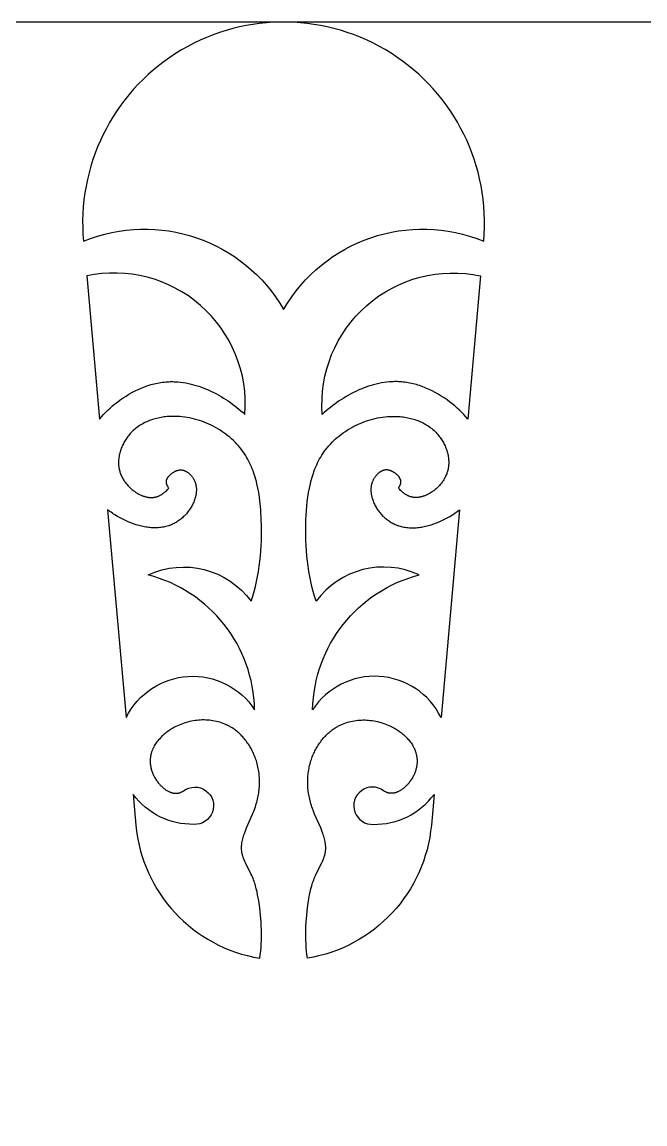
# Model space of a CAD drawing. Extents: x 55 to 271, y 60 to 279.
# Drawn here: x 150.4 to 179.8, y 226.6 to 278.7 of the extents above; entities that cross this region are included whole.
import ezdxf

# ---------------------------------------------------------------- set-up
doc = ezdxf.new("R2010")
doc.units = 0
doc.layers.get('0').update_dxf_attribs({"color": 1, "linetype": 'CONTINUOUS'})

msp = doc.modelspace()

# ---------------------------------------------------------------- linework, layer by layer
msp.add_lwpolyline([(54.848, 59.766), (270.707, 59.766), (270.707, 278.661), (54.848, 278.661)], close=True)
for points in [[(153.328, 268.323, -0.374766), (162.778, 265.095, -0.374766), (172.228, 268.323, 1.076356), (153.301, 268.625)], [(154.083, 259.911), (154.176, 260.023), (154.273, 260.132), (154.374, 260.238), (154.479, 260.341), (154.587, 260.441), (154.698, 260.538), (154.812, 260.632), (154.928, 260.723), (155.061, 260.821), (155.196, 260.916), (155.334, 261.006), (155.474, 261.091), (155.616, 261.172), (155.761, 261.248), (155.907, 261.319), (155.981, 261.352), (156.055, 261.384), (156.13, 261.414), (156.206, 261.443), (156.281, 261.471), (156.357, 261.497), (156.434, 261.521), (156.51, 261.544), (156.587, 261.566), (156.665, 261.585), (156.742, 261.603), (156.82, 261.62), (156.898, 261.634), (156.976, 261.647), (157.055, 261.658), (157.134, 261.668), (157.213, 261.675), (157.292, 261.68), (157.353, 261.683), (157.415, 261.685), (157.477, 261.686), (157.539, 261.686), (157.601, 261.684), (157.663, 261.681), (157.787, 261.673), (157.911, 261.66), (158.035, 261.644), (158.158, 261.623), (158.282, 261.598), (158.405, 261.57), (158.528, 261.538), (158.65, 261.503), (158.772, 261.464), (158.893, 261.422), (159.013, 261.376), (159.132, 261.328), (159.251, 261.276), (159.368, 261.222), (159.484, 261.165), (159.6, 261.106), (159.714, 261.043), (159.826, 260.979), (159.937, 260.912), (160.047, 260.843), (160.155, 260.772), (160.261, 260.698), (160.366, 260.623), (160.468, 260.547), (160.569, 260.468), (160.668, 260.388), (160.764, 260.307), (160.859, 260.224), (160.951, 260.141, 0.50165), (153.476, 266.674)], [(171.473, 259.911), (171.38, 260.023), (171.282, 260.132), (171.181, 260.238), (171.076, 260.341), (170.968, 260.441), (170.857, 260.538), (170.744, 260.632), (170.627, 260.723), (170.495, 260.821), (170.36, 260.916), (170.222, 261.006), (170.082, 261.091), (169.939, 261.172), (169.795, 261.248), (169.648, 261.319), (169.575, 261.352), (169.5, 261.384), (169.425, 261.414), (169.35, 261.443), (169.274, 261.471), (169.198, 261.497), (169.122, 261.521), (169.045, 261.544), (168.968, 261.566), (168.891, 261.585), (168.813, 261.603), (168.736, 261.62), (168.657, 261.634), (168.579, 261.647), (168.501, 261.658), (168.422, 261.668), (168.343, 261.675), (168.264, 261.68), (168.202, 261.683), (168.14, 261.685), (168.079, 261.686), (168.017, 261.686), (167.955, 261.684), (167.893, 261.681), (167.769, 261.673), (167.645, 261.66), (167.521, 261.644), (167.397, 261.623), (167.274, 261.598), (167.151, 261.57), (167.028, 261.538), (166.906, 261.503), (166.784, 261.464), (166.663, 261.422), (166.543, 261.376), (166.423, 261.328), (166.305, 261.276), (166.188, 261.222), (166.071, 261.165), (165.956, 261.106), (165.842, 261.043), (165.73, 260.979), (165.618, 260.912), (165.509, 260.843), (165.401, 260.772), (165.294, 260.698), (165.19, 260.623), (165.087, 260.547), (164.987, 260.468), (164.888, 260.388), (164.791, 260.307), (164.697, 260.224), (164.605, 260.141, -0.50165), (172.08, 266.674)], [(155.346, 245.834, -0.580389), (161.408, 246.193, 0.336677), (156.378, 252.562, -0.356742), (161.244, 251.322), (161.317, 251.553), (161.383, 251.785), (161.442, 252.019), (161.496, 252.254), (161.544, 252.49), (161.586, 252.728), (161.623, 252.967), (161.654, 253.207), (161.68, 253.448), (161.701, 253.691), (161.716, 253.934), (161.727, 254.179), (161.733, 254.425), (161.734, 254.671), (161.731, 254.919), (161.724, 255.168), (161.7, 255.597), (161.682, 255.812), (161.66, 256.026), (161.633, 256.239), (161.6, 256.45), (161.561, 256.66), (161.515, 256.867), (161.49, 256.969), (161.463, 257.071), (161.434, 257.172), (161.403, 257.272), (161.37, 257.372), (161.335, 257.47), (161.298, 257.567), (161.258, 257.663), (161.216, 257.758), (161.172, 257.852), (161.126, 257.944), (161.077, 258.035), (161.026, 258.125), (160.972, 258.214), (160.916, 258.301), (160.857, 258.386), (160.789, 258.477), (160.719, 258.566), (160.645, 258.654), (160.568, 258.739), (160.489, 258.822), (160.407, 258.903), (160.322, 258.982), (160.235, 259.058), (160.145, 259.132), (160.053, 259.204), (159.958, 259.273), (159.862, 259.339), (159.763, 259.403), (159.663, 259.465), (159.56, 259.523), (159.456, 259.579), (159.35, 259.632), (159.243, 259.682), (159.134, 259.73), (159.024, 259.774), (158.912, 259.815), (158.8, 259.853), (158.686, 259.888), (158.571, 259.919), (158.456, 259.947), (158.34, 259.972), (158.223, 259.993), (158.105, 260.011), (157.988, 260.026), (157.869, 260.036), (157.751, 260.043), (157.632, 260.047), (157.56, 260.047), (157.488, 260.046), (157.416, 260.043), (157.345, 260.039), (157.273, 260.033), (157.202, 260.026), (157.131, 260.018), (157.06, 260.008), (156.99, 259.996), (156.92, 259.983), (156.85, 259.968), (156.781, 259.952), (156.713, 259.934), (156.645, 259.915), (156.577, 259.894), (156.511, 259.872), (156.445, 259.847), (156.38, 259.822), (156.315, 259.794), (156.252, 259.765), (156.189, 259.734), (156.128, 259.701), (156.067, 259.667), (156.007, 259.631), (155.949, 259.593), (155.892, 259.553), (155.836, 259.512), (155.781, 259.469), (155.727, 259.424), (155.675, 259.377), (155.624, 259.328), (155.575, 259.278), (155.536, 259.235), (155.498, 259.192), (155.461, 259.147), (155.425, 259.101), (155.39, 259.054), (155.356, 259.007), (155.324, 258.958), (155.293, 258.908), (155.263, 258.858), (155.234, 258.807), (155.207, 258.755), (155.181, 258.702), (155.156, 258.649), (155.133, 258.595), (155.111, 258.541), (155.091, 258.486), (155.073, 258.431), (155.056, 258.376), (155.04, 258.32), (155.027, 258.264), (155.015, 258.208), (155.004, 258.151), (154.996, 258.095), (154.989, 258.038), (154.984, 257.981), (154.981, 257.925), (154.98, 257.869), (154.981, 257.84), (154.981, 257.812), (154.982, 257.784), (154.984, 257.756), (154.986, 257.728), (154.989, 257.701), (154.992, 257.673), (154.996, 257.645), (155, 257.617), (155.005, 257.59), (155.014, 257.546), (155.024, 257.502), (155.036, 257.459), (155.048, 257.416), (155.062, 257.373), (155.078, 257.331), (155.094, 257.289), (155.112, 257.248), (155.131, 257.207), (155.151, 257.166), (155.173, 257.126), (155.195, 257.086), (155.219, 257.047), (155.243, 257.009), (155.269, 256.971), (155.296, 256.933), (155.324, 256.897), (155.352, 256.86), (155.382, 256.825), (155.413, 256.79), (155.444, 256.756), (155.477, 256.723), (155.51, 256.69), (155.544, 256.658), (155.579, 256.627), (155.615, 256.596), (155.651, 256.567), (155.689, 256.538), (155.727, 256.51), (155.765, 256.484), (155.805, 256.457), (155.845, 256.432), (155.895, 256.403), (155.946, 256.375), (155.998, 256.349), (156.05, 256.324), (156.076, 256.313), (156.103, 256.302), (156.13, 256.292), (156.156, 256.282), (156.183, 256.273), (156.21, 256.264), (156.237, 256.256), (156.265, 256.248), (156.292, 256.242), (156.319, 256.235), (156.346, 256.23), (156.373, 256.225), (156.401, 256.221), (156.428, 256.218), (156.455, 256.215), (156.482, 256.213), (156.51, 256.212), (156.537, 256.212), (156.564, 256.213), (156.591, 256.214), (156.618, 256.216), (156.645, 256.22), (156.671, 256.224), (156.698, 256.229), (156.722, 256.234), (156.745, 256.24), (156.769, 256.247), (156.792, 256.254), (156.815, 256.262), (156.838, 256.271), (156.861, 256.28), (156.884, 256.29), (156.907, 256.3), (156.929, 256.311), (156.951, 256.323), (156.973, 256.335), (156.995, 256.348), (157.016, 256.361), (157.038, 256.375), (157.059, 256.389), (157.08, 256.403), (157.1, 256.418), (157.12, 256.434), (157.14, 256.449), (157.16, 256.466), (157.18, 256.482), (157.217, 256.516), (157.254, 256.551), (157.289, 256.587), (157.323, 256.623), (157.356, 256.661), (157.343, 256.679), (157.33, 256.697), (157.318, 256.716), (157.307, 256.736), (157.301, 256.746), (157.296, 256.756), (157.29, 256.766), (157.285, 256.777), (157.281, 256.787), (157.276, 256.798), (157.272, 256.808), (157.268, 256.819), (157.264, 256.83), (157.26, 256.84), (157.257, 256.851), (157.254, 256.862), (157.251, 256.873), (157.248, 256.884), (157.246, 256.894), (157.244, 256.905), (157.242, 256.916), (157.241, 256.927), (157.24, 256.938), (157.239, 256.949), (157.239, 256.959), (157.239, 256.97), (157.239, 256.975), (157.24, 256.981), (157.24, 256.986), (157.24, 256.991), (157.241, 256.997), (157.242, 257.002), (157.243, 257.008), (157.244, 257.014), (157.245, 257.019), (157.246, 257.025), (157.247, 257.03), (157.248, 257.035), (157.25, 257.041), (157.251, 257.046), (157.255, 257.057), (157.258, 257.068), (157.262, 257.078), (157.267, 257.089), (157.272, 257.099), (157.277, 257.109), (157.282, 257.12), (157.288, 257.13), (157.294, 257.14), (157.3, 257.15), (157.307, 257.16), (157.314, 257.169), (157.321, 257.179), (157.328, 257.189), (157.336, 257.198), (157.344, 257.208), (157.352, 257.217), (157.368, 257.235), (157.386, 257.253), (157.403, 257.271), (157.422, 257.288), (157.441, 257.305), (157.468, 257.328), (157.497, 257.351), (157.526, 257.373), (157.555, 257.393), (157.57, 257.403), (157.585, 257.412), (157.6, 257.422), (157.615, 257.43), (157.631, 257.439), (157.646, 257.447), (157.662, 257.455), (157.677, 257.462), (157.693, 257.469), (157.709, 257.476), (157.725, 257.482), (157.741, 257.488), (157.757, 257.493), (157.773, 257.498), (157.789, 257.502), (157.805, 257.506), (157.821, 257.509), (157.837, 257.512), (157.853, 257.515), (157.869, 257.517), (157.885, 257.518), (157.902, 257.519), (157.91, 257.519), (157.918, 257.519), (157.926, 257.519), (157.934, 257.518), (157.945, 257.518), (157.957, 257.517), (157.968, 257.516), (157.98, 257.514), (157.991, 257.513), (158.002, 257.511), (158.014, 257.508), (158.025, 257.506), (158.036, 257.503), (158.048, 257.5), (158.059, 257.497), (158.07, 257.493), (158.081, 257.489), (158.092, 257.485), (158.103, 257.481), (158.114, 257.476), (158.125, 257.471), (158.136, 257.466), (158.147, 257.461), (158.158, 257.456), (158.169, 257.45), (158.18, 257.444), (158.201, 257.432), (158.222, 257.419), (158.243, 257.405), (158.263, 257.39), (158.283, 257.375), (158.303, 257.359), (158.322, 257.342), (158.341, 257.325), (158.36, 257.307), (158.378, 257.289), (158.395, 257.27), (158.412, 257.25), (158.429, 257.231), (158.445, 257.21), (158.461, 257.19), (158.476, 257.169), (158.491, 257.148), (158.505, 257.126), (158.518, 257.104), (158.531, 257.082), (158.543, 257.06), (158.556, 257.033), (158.569, 257.006), (158.581, 256.979), (158.592, 256.952), (158.601, 256.924), (158.61, 256.896), (158.619, 256.869), (158.626, 256.841), (158.633, 256.812), (158.638, 256.784), (158.643, 256.756), (158.647, 256.727), (158.651, 256.699), (158.653, 256.67), (158.655, 256.641), (158.656, 256.612), (158.657, 256.584), (158.656, 256.555), (158.655, 256.526), (158.654, 256.497), (158.652, 256.468), (158.649, 256.439), (158.645, 256.41), (158.641, 256.381), (158.636, 256.353), (158.631, 256.324), (158.625, 256.295), (158.619, 256.267), (158.612, 256.238), (158.604, 256.21), (158.588, 256.153), (158.571, 256.102), (158.553, 256.051), (158.533, 256.001), (158.512, 255.951), (158.489, 255.902), (158.465, 255.854), (158.439, 255.806), (158.413, 255.759), (158.384, 255.713), (158.355, 255.667), (158.324, 255.622), (158.292, 255.579), (158.259, 255.535), (158.225, 255.493), (158.19, 255.452), (158.153, 255.412), (158.116, 255.373), (158.078, 255.334), (158.039, 255.297), (157.998, 255.261), (157.957, 255.226), (157.916, 255.192), (157.873, 255.16), (157.83, 255.128), (157.785, 255.098), (157.741, 255.069), (157.695, 255.041), (157.649, 255.015), (157.603, 254.99), (157.555, 254.967), (157.508, 254.945), (157.46, 254.924), (157.43, 254.913), (157.401, 254.902), (157.371, 254.891), (157.341, 254.881), (157.281, 254.862), (157.22, 254.846), (157.159, 254.831), (157.097, 254.819), (157.035, 254.808), (156.972, 254.8), (156.909, 254.793), (156.846, 254.789), (156.782, 254.786), (156.718, 254.785), (156.654, 254.785), (156.59, 254.787), (156.525, 254.791), (156.461, 254.797), (156.396, 254.804), (156.331, 254.813), (156.267, 254.823), (156.202, 254.835), (156.137, 254.848), (156.072, 254.862), (156.008, 254.878), (155.943, 254.895), (155.879, 254.913), (155.814, 254.932), (155.687, 254.975), (155.56, 255.021), (155.435, 255.072), (155.305, 255.13), (155.177, 255.191), (155.051, 255.256), (154.928, 255.326), (154.808, 255.399), (154.749, 255.437), (154.69, 255.476), (154.633, 255.516), (154.576, 255.557), (154.521, 255.599), (154.466, 255.641)], [(170.21, 245.834, 0.580389), (164.147, 246.193, -0.336677), (169.177, 252.562, 0.356742), (164.311, 251.322), (164.239, 251.553), (164.173, 251.785), (164.113, 252.019), (164.059, 252.254), (164.011, 252.49), (163.969, 252.728), (163.933, 252.967), (163.901, 253.207), (163.875, 253.448), (163.855, 253.691), (163.839, 253.934), (163.828, 254.179), (163.823, 254.425), (163.821, 254.671), (163.824, 254.919), (163.832, 255.168), (163.855, 255.597), (163.873, 255.812), (163.895, 256.026), (163.923, 256.239), (163.956, 256.45), (163.995, 256.66), (164.04, 256.867), (164.065, 256.969), (164.093, 257.071), (164.122, 257.172), (164.153, 257.272), (164.186, 257.372), (164.221, 257.47), (164.258, 257.567), (164.297, 257.663), (164.339, 257.758), (164.383, 257.852), (164.429, 257.944), (164.478, 258.035), (164.53, 258.125), (164.583, 258.214), (164.64, 258.301), (164.699, 258.386), (164.766, 258.477), (164.837, 258.566), (164.911, 258.654), (164.987, 258.739), (165.067, 258.822), (165.149, 258.903), (165.233, 258.982), (165.321, 259.058), (165.411, 259.132), (165.503, 259.204), (165.597, 259.273), (165.694, 259.339), (165.792, 259.403), (165.893, 259.465), (165.995, 259.523), (166.1, 259.579), (166.205, 259.632), (166.313, 259.682), (166.422, 259.73), (166.532, 259.774), (166.643, 259.815), (166.756, 259.853), (166.869, 259.888), (166.984, 259.919), (167.1, 259.947), (167.216, 259.972), (167.333, 259.993), (167.45, 260.011), (167.568, 260.026), (167.686, 260.036), (167.805, 260.043), (167.924, 260.047), (167.995, 260.047), (168.067, 260.046), (168.139, 260.043), (168.211, 260.039), (168.282, 260.033), (168.354, 260.026), (168.425, 260.018), (168.495, 260.008), (168.566, 259.996), (168.636, 259.983), (168.705, 259.968), (168.775, 259.952), (168.843, 259.934), (168.911, 259.915), (168.978, 259.894), (169.045, 259.872), (169.111, 259.847), (169.176, 259.822), (169.24, 259.794), (169.304, 259.765), (169.366, 259.734), (169.428, 259.701), (169.489, 259.667), (169.548, 259.631), (169.607, 259.593), (169.664, 259.553), (169.72, 259.512), (169.775, 259.469), (169.828, 259.424), (169.881, 259.377), (169.932, 259.328), (169.981, 259.278), (170.02, 259.235), (170.058, 259.192), (170.095, 259.147), (170.131, 259.101), (170.166, 259.054), (170.199, 259.007), (170.232, 258.958), (170.263, 258.908), (170.293, 258.858), (170.322, 258.807), (170.349, 258.755), (170.375, 258.702), (170.399, 258.649), (170.423, 258.595), (170.444, 258.541), (170.464, 258.486), (170.483, 258.431), (170.5, 258.376), (170.515, 258.32), (170.529, 258.264), (170.541, 258.208), (170.551, 258.151), (170.56, 258.095), (170.566, 258.038), (170.571, 257.981), (170.574, 257.925), (170.575, 257.869), (170.575, 257.84), (170.574, 257.812), (170.573, 257.784), (170.571, 257.756), (170.569, 257.728), (170.567, 257.701), (170.563, 257.673), (170.56, 257.645), (170.555, 257.617), (170.551, 257.59), (170.542, 257.546), (170.532, 257.502), (170.52, 257.459), (170.507, 257.416), (170.493, 257.373), (170.478, 257.331), (170.461, 257.289), (170.443, 257.248), (170.424, 257.207), (170.404, 257.166), (170.383, 257.126), (170.36, 257.086), (170.337, 257.047), (170.312, 257.009), (170.286, 256.971), (170.26, 256.933), (170.232, 256.897), (170.203, 256.86), (170.174, 256.825), (170.143, 256.79), (170.111, 256.756), (170.079, 256.723), (170.046, 256.69), (170.012, 256.658), (169.977, 256.627), (169.941, 256.596), (169.904, 256.567), (169.867, 256.538), (169.829, 256.51), (169.79, 256.484), (169.751, 256.457), (169.711, 256.432), (169.661, 256.403), (169.61, 256.375), (169.558, 256.349), (169.506, 256.324), (169.479, 256.313), (169.453, 256.302), (169.426, 256.292), (169.399, 256.282), (169.372, 256.273), (169.345, 256.264), (169.318, 256.256), (169.291, 256.248), (169.264, 256.242), (169.237, 256.235), (169.209, 256.23), (169.182, 256.225), (169.155, 256.221), (169.128, 256.218), (169.1, 256.215), (169.073, 256.213), (169.046, 256.212), (169.019, 256.212), (168.992, 256.213), (168.965, 256.214), (168.938, 256.216), (168.911, 256.22), (168.884, 256.224), (168.858, 256.229), (168.834, 256.234), (168.81, 256.24), (168.787, 256.247), (168.764, 256.254), (168.74, 256.262), (168.717, 256.271), (168.694, 256.28), (168.672, 256.29), (168.649, 256.3), (168.627, 256.311), (168.605, 256.323), (168.583, 256.335), (168.561, 256.348), (168.539, 256.361), (168.518, 256.375), (168.497, 256.389), (168.476, 256.403), (168.455, 256.418), (168.435, 256.434), (168.415, 256.449), (168.395, 256.466), (168.376, 256.482), (168.338, 256.516), (168.301, 256.551), (168.266, 256.587), (168.232, 256.623), (168.2, 256.661), (168.213, 256.679), (168.225, 256.697), (168.238, 256.716), (168.249, 256.736), (168.255, 256.746), (168.26, 256.756), (168.265, 256.766), (168.27, 256.777), (168.275, 256.787), (168.279, 256.798), (168.284, 256.808), (168.288, 256.819), (168.292, 256.83), (168.296, 256.84), (168.299, 256.851), (168.302, 256.862), (168.305, 256.873), (168.307, 256.884), (168.31, 256.894), (168.312, 256.905), (168.313, 256.916), (168.315, 256.927), (168.316, 256.938), (168.316, 256.949), (168.317, 256.959), (168.316, 256.97), (168.316, 256.975), (168.316, 256.981), (168.316, 256.986), (168.315, 256.991), (168.315, 256.997), (168.314, 257.002), (168.313, 257.008), (168.312, 257.014), (168.311, 257.019), (168.31, 257.025), (168.309, 257.03), (168.307, 257.035), (168.306, 257.041), (168.304, 257.046), (168.301, 257.057), (168.297, 257.068), (168.293, 257.078), (168.289, 257.089), (168.284, 257.099), (168.279, 257.109), (168.273, 257.12), (168.268, 257.13), (168.262, 257.14), (168.255, 257.15), (168.249, 257.16), (168.242, 257.169), (168.235, 257.179), (168.227, 257.189), (168.22, 257.198), (168.212, 257.208), (168.204, 257.217), (168.187, 257.235), (168.17, 257.253), (168.152, 257.271), (168.134, 257.288), (168.115, 257.305), (168.087, 257.328), (168.059, 257.351), (168.03, 257.373), (168, 257.393), (167.986, 257.403), (167.971, 257.412), (167.955, 257.422), (167.94, 257.43), (167.925, 257.439), (167.909, 257.447), (167.894, 257.455), (167.878, 257.462), (167.862, 257.469), (167.847, 257.476), (167.831, 257.482), (167.815, 257.488), (167.799, 257.493), (167.783, 257.498), (167.767, 257.502), (167.751, 257.506), (167.735, 257.509), (167.719, 257.512), (167.703, 257.515), (167.686, 257.517), (167.67, 257.518), (167.654, 257.519), (167.646, 257.519), (167.638, 257.519), (167.63, 257.519), (167.622, 257.518), (167.61, 257.518), (167.599, 257.517), (167.587, 257.516), (167.576, 257.514), (167.565, 257.513), (167.553, 257.511), (167.542, 257.508), (167.531, 257.506), (167.519, 257.503), (167.508, 257.5), (167.497, 257.497), (167.485, 257.493), (167.474, 257.489), (167.463, 257.485), (167.452, 257.481), (167.441, 257.476), (167.43, 257.471), (167.419, 257.466), (167.408, 257.461), (167.397, 257.456), (167.387, 257.45), (167.376, 257.444), (167.355, 257.432), (167.334, 257.419), (167.313, 257.405), (167.293, 257.39), (167.273, 257.375), (167.253, 257.359), (167.234, 257.342), (167.215, 257.325), (167.196, 257.307), (167.178, 257.289), (167.16, 257.27), (167.143, 257.25), (167.126, 257.231), (167.11, 257.21), (167.095, 257.19), (167.079, 257.169), (167.065, 257.148), (167.051, 257.126), (167.037, 257.104), (167.025, 257.082), (167.013, 257.06), (166.999, 257.033), (166.987, 257.006), (166.975, 256.979), (166.964, 256.952), (166.954, 256.924), (166.945, 256.896), (166.937, 256.869), (166.93, 256.841), (166.923, 256.812), (166.917, 256.784), (166.912, 256.756), (166.908, 256.727), (166.905, 256.699), (166.902, 256.67), (166.901, 256.641), (166.899, 256.612), (166.899, 256.584), (166.899, 256.555), (166.9, 256.526), (166.902, 256.497), (166.904, 256.468), (166.907, 256.439), (166.91, 256.41), (166.915, 256.381), (166.919, 256.353), (166.925, 256.324), (166.93, 256.295), (166.937, 256.267), (166.944, 256.238), (166.951, 256.21), (166.967, 256.153), (166.984, 256.102), (167.003, 256.051), (167.022, 256.001), (167.044, 255.951), (167.066, 255.902), (167.091, 255.854), (167.116, 255.806), (167.143, 255.759), (167.171, 255.713), (167.201, 255.667), (167.231, 255.622), (167.263, 255.579), (167.296, 255.535), (167.331, 255.493), (167.366, 255.452), (167.402, 255.412), (167.439, 255.373), (167.478, 255.334), (167.517, 255.297), (167.557, 255.261), (167.598, 255.226), (167.64, 255.192), (167.683, 255.16), (167.726, 255.128), (167.77, 255.098), (167.815, 255.069), (167.86, 255.041), (167.906, 255.015), (167.953, 254.99), (168, 254.967), (168.048, 254.945), (168.096, 254.924), (168.125, 254.913), (168.155, 254.902), (168.185, 254.891), (168.215, 254.881), (168.275, 254.862), (168.336, 254.846), (168.397, 254.831), (168.459, 254.819), (168.521, 254.808), (168.584, 254.8), (168.647, 254.793), (168.71, 254.789), (168.773, 254.786), (168.837, 254.785), (168.901, 254.785), (168.966, 254.787), (169.03, 254.791), (169.095, 254.797), (169.159, 254.804), (169.224, 254.813), (169.289, 254.823), (169.354, 254.835), (169.419, 254.848), (169.483, 254.862), (169.548, 254.878), (169.613, 254.895), (169.677, 254.913), (169.741, 254.932), (169.869, 254.975), (169.995, 255.021), (170.12, 255.072), (170.251, 255.13), (170.379, 255.191), (170.504, 255.256), (170.628, 255.326), (170.748, 255.399), (170.807, 255.437), (170.865, 255.476), (170.923, 255.516), (170.979, 255.557), (171.035, 255.599), (171.09, 255.641)], [(161.655, 234.467), (161.677, 234.635), (161.695, 234.804), (161.709, 234.973), (161.72, 235.143), (161.727, 235.313), (161.731, 235.483), (161.731, 235.653), (161.728, 235.823), (161.722, 235.994), (161.713, 236.164), (161.686, 236.504), (161.649, 236.842), (161.6, 237.178), (161.55, 237.464), (161.521, 237.606), (161.488, 237.747), (161.45, 237.888), (161.43, 237.957), (161.408, 238.027), (161.384, 238.096), (161.359, 238.165), (161.332, 238.234), (161.304, 238.302), (161.271, 238.377), (161.236, 238.451), (160.979, 238.964), (160.945, 239.037), (160.914, 239.109), (160.885, 239.182), (160.872, 239.219), (160.86, 239.255), (160.848, 239.291), (160.837, 239.328), (160.828, 239.364), (160.819, 239.401), (160.811, 239.438), (160.805, 239.474), (160.8, 239.505), (160.796, 239.536), (160.793, 239.567), (160.791, 239.598), (160.79, 239.63), (160.789, 239.661), (160.789, 239.692), (160.79, 239.723), (160.791, 239.755), (160.793, 239.786), (160.796, 239.817), (160.8, 239.849), (160.804, 239.88), (160.808, 239.912), (160.819, 239.975), (160.833, 240.038), (160.848, 240.101), (160.865, 240.165), (160.884, 240.229), (160.905, 240.293), (160.927, 240.357), (160.975, 240.485), (161.028, 240.614), (161.313, 241.27), (161.367, 241.403), (161.417, 241.537), (161.442, 241.609), (161.466, 241.681), (161.488, 241.754), (161.509, 241.827), (161.528, 241.9), (161.545, 241.973), (161.562, 242.046), (161.577, 242.119), (161.59, 242.193), (161.602, 242.266), (161.612, 242.339), (161.621, 242.412), (161.628, 242.486), (161.634, 242.559), (161.638, 242.632), (161.64, 242.705), (161.641, 242.779), (161.641, 242.852), (161.639, 242.924), (161.635, 242.997), (161.63, 243.07), (161.623, 243.142), (161.615, 243.215), (161.605, 243.287), (161.593, 243.358), (161.58, 243.43), (161.565, 243.501), (161.548, 243.572), (161.53, 243.643), (161.51, 243.714), (161.489, 243.784), (161.466, 243.854), (161.445, 243.911), (161.423, 243.969), (161.401, 244.026), (161.377, 244.083), (161.352, 244.139), (161.326, 244.195), (161.298, 244.25), (161.27, 244.305), (161.241, 244.36), (161.21, 244.414), (161.179, 244.467), (161.146, 244.519), (161.112, 244.571), (161.078, 244.622), (161.042, 244.673), (161.005, 244.722), (160.968, 244.771), (160.929, 244.819), (160.889, 244.866), (160.849, 244.912), (160.807, 244.957), (160.765, 245.001), (160.721, 245.044), (160.677, 245.086), (160.631, 245.126), (160.585, 245.166), (160.538, 245.204), (160.49, 245.241), (160.441, 245.277), (160.391, 245.311), (160.34, 245.345), (160.288, 245.376), (160.253, 245.397), (160.217, 245.417), (160.181, 245.436), (160.145, 245.455), (160.108, 245.473), (160.07, 245.49), (160.033, 245.507), (159.995, 245.523), (159.918, 245.553), (159.841, 245.581), (159.762, 245.606), (159.682, 245.628), (159.601, 245.648), (159.52, 245.665), (159.437, 245.68), (159.355, 245.692), (159.271, 245.701), (159.187, 245.708), (159.103, 245.712), (159.018, 245.714), (158.933, 245.714), (158.848, 245.71), (158.762, 245.704), (158.677, 245.696), (158.592, 245.685), (158.507, 245.672), (158.422, 245.656), (158.337, 245.637), (158.253, 245.616), (158.17, 245.593), (158.087, 245.567), (158.004, 245.538), (157.923, 245.507), (157.842, 245.474), (157.762, 245.438), (157.683, 245.399), (157.628, 245.371), (157.574, 245.341), (157.521, 245.311), (157.468, 245.279), (157.416, 245.246), (157.364, 245.212), (157.314, 245.177), (157.265, 245.14), (157.216, 245.103), (157.168, 245.065), (157.122, 245.026), (157.077, 244.985), (157.033, 244.944), (156.99, 244.902), (156.948, 244.859), (156.908, 244.815), (156.869, 244.771), (156.832, 244.725), (156.796, 244.679), (156.762, 244.632), (156.729, 244.584), (156.699, 244.535), (156.67, 244.486), (156.642, 244.436), (156.629, 244.411), (156.617, 244.385), (156.605, 244.36), (156.593, 244.334), (156.582, 244.308), (156.572, 244.282), (156.562, 244.256), (156.552, 244.229), (156.543, 244.203), (156.535, 244.176), (156.527, 244.149), (156.52, 244.123), (156.513, 244.095), (156.506, 244.068), (156.501, 244.041), (156.496, 244.014), (156.489, 243.973), (156.484, 243.931), (156.48, 243.89), (156.477, 243.848), (156.476, 243.806), (156.475, 243.764), (156.476, 243.722), (156.479, 243.68), (156.482, 243.638), (156.487, 243.596), (156.493, 243.553), (156.5, 243.511), (156.508, 243.469), (156.518, 243.427), (156.528, 243.385), (156.54, 243.343), (156.553, 243.301), (156.568, 243.26), (156.583, 243.218), (156.6, 243.177), (156.617, 243.137), (156.636, 243.096), (156.656, 243.056), (156.678, 243.016), (156.7, 242.977), (156.723, 242.938), (156.748, 242.899), (156.773, 242.861), (156.8, 242.823), (156.828, 242.786), (156.857, 242.749), (156.887, 242.713), (156.911, 242.686), (156.935, 242.659), (156.96, 242.633), (156.985, 242.607), (157.011, 242.581), (157.038, 242.557), (157.065, 242.532), (157.092, 242.509), (157.12, 242.486), (157.148, 242.464), (157.177, 242.443), (157.206, 242.422), (157.235, 242.403), (157.265, 242.384), (157.295, 242.367), (157.325, 242.35), (157.356, 242.335), (157.386, 242.321), (157.402, 242.314), (157.417, 242.308), (157.433, 242.302), (157.448, 242.296), (157.464, 242.29), (157.479, 242.285), (157.495, 242.281), (157.511, 242.276), (157.526, 242.272), (157.542, 242.268), (157.558, 242.265), (157.573, 242.262), (157.589, 242.259), (157.605, 242.257), (157.621, 242.255), (157.636, 242.253), (157.652, 242.252), (157.668, 242.251), (157.684, 242.251), (157.7, 242.251), (157.715, 242.251), (157.731, 242.252), (157.747, 242.253), (157.762, 242.255), (157.778, 242.257), (157.794, 242.26), (157.809, 242.263), (157.825, 242.266), (157.84, 242.27), (157.855, 242.274), (157.869, 242.279), (157.884, 242.284), (157.899, 242.289), (157.914, 242.295), (157.928, 242.301), (157.943, 242.307), (157.957, 242.314), (157.971, 242.32), (157.999, 242.335), (158.027, 242.35), (158.054, 242.366, -1.435159), (158.537, 240.785, -0.241668), (155.672, 242.197), (155.802, 240.755, 0.342621)], [(169.754, 240.755, -0.342621), (163.9, 234.467), (163.879, 234.635), (163.861, 234.804), (163.846, 234.973), (163.836, 235.143), (163.829, 235.313), (163.825, 235.483), (163.825, 235.653), (163.827, 235.823), (163.833, 235.994), (163.842, 236.164), (163.869, 236.504), (163.907, 236.842), (163.955, 237.178), (164.005, 237.464), (164.034, 237.606), (164.068, 237.747), (164.105, 237.888), (164.126, 237.957), (164.148, 238.027), (164.172, 238.096), (164.197, 238.165), (164.223, 238.234), (164.252, 238.302), (164.285, 238.377), (164.32, 238.451), (164.577, 238.964), (164.61, 239.037), (164.642, 239.109), (164.67, 239.182), (164.683, 239.219), (164.696, 239.255), (164.708, 239.291), (164.718, 239.328), (164.728, 239.364), (164.737, 239.401), (164.744, 239.438), (164.751, 239.474), (164.755, 239.505), (164.759, 239.536), (164.762, 239.567), (164.764, 239.598), (164.766, 239.63), (164.767, 239.661), (164.766, 239.692), (164.766, 239.723), (164.764, 239.755), (164.762, 239.786), (164.759, 239.817), (164.756, 239.849), (164.752, 239.88), (164.747, 239.912), (164.736, 239.975), (164.723, 240.038), (164.708, 240.101), (164.69, 240.165), (164.671, 240.229), (164.651, 240.293), (164.628, 240.357), (164.58, 240.485), (164.528, 240.614), (164.242, 241.27), (164.188, 241.403), (164.138, 241.537), (164.113, 241.609), (164.09, 241.681), (164.068, 241.754), (164.047, 241.827), (164.028, 241.9), (164.01, 241.973), (163.994, 242.046), (163.979, 242.119), (163.966, 242.193), (163.954, 242.266), (163.944, 242.339), (163.935, 242.412), (163.928, 242.486), (163.922, 242.559), (163.918, 242.632), (163.915, 242.705), (163.914, 242.779), (163.915, 242.852), (163.917, 242.924), (163.92, 242.997), (163.926, 243.07), (163.933, 243.142), (163.941, 243.215), (163.951, 243.287), (163.963, 243.358), (163.976, 243.43), (163.991, 243.501), (164.007, 243.572), (164.025, 243.643), (164.045, 243.714), (164.067, 243.784), (164.09, 243.854), (164.11, 243.911), (164.132, 243.969), (164.155, 244.026), (164.179, 244.083), (164.204, 244.139), (164.23, 244.195), (164.257, 244.25), (164.286, 244.305), (164.315, 244.36), (164.345, 244.414), (164.377, 244.467), (164.41, 244.519), (164.443, 244.571), (164.478, 244.622), (164.513, 244.673), (164.55, 244.722), (164.588, 244.771), (164.627, 244.819), (164.666, 244.866), (164.707, 244.912), (164.749, 244.957), (164.791, 245.001), (164.835, 245.044), (164.879, 245.086), (164.924, 245.126), (164.971, 245.166), (165.018, 245.204), (165.066, 245.241), (165.115, 245.277), (165.165, 245.311), (165.216, 245.345), (165.267, 245.376), (165.303, 245.397), (165.338, 245.417), (165.375, 245.436), (165.411, 245.455), (165.448, 245.473), (165.485, 245.49), (165.523, 245.507), (165.561, 245.523), (165.637, 245.553), (165.715, 245.581), (165.794, 245.606), (165.874, 245.628), (165.954, 245.648), (166.036, 245.665), (166.118, 245.68), (166.201, 245.692), (166.285, 245.701), (166.369, 245.708), (166.453, 245.712), (166.538, 245.714), (166.623, 245.714), (166.708, 245.71), (166.793, 245.704), (166.879, 245.696), (166.964, 245.685), (167.049, 245.672), (167.134, 245.656), (167.218, 245.637), (167.302, 245.616), (167.386, 245.593), (167.469, 245.567), (167.551, 245.538), (167.633, 245.507), (167.714, 245.474), (167.794, 245.438), (167.873, 245.399), (167.927, 245.371), (167.982, 245.341), (168.035, 245.311), (168.088, 245.279), (168.14, 245.246), (168.191, 245.212), (168.242, 245.177), (168.291, 245.14), (168.34, 245.103), (168.387, 245.065), (168.434, 245.026), (168.479, 244.985), (168.523, 244.944), (168.566, 244.902), (168.607, 244.859), (168.648, 244.815), (168.686, 244.771), (168.724, 244.725), (168.759, 244.679), (168.794, 244.632), (168.826, 244.584), (168.857, 244.535), (168.886, 244.486), (168.913, 244.436), (168.926, 244.411), (168.939, 244.385), (168.951, 244.36), (168.962, 244.334), (168.973, 244.308), (168.984, 244.282), (168.994, 244.256), (169.003, 244.229), (169.012, 244.203), (169.021, 244.176), (169.029, 244.149), (169.036, 244.123), (169.043, 244.095), (169.049, 244.068), (169.055, 244.041), (169.06, 244.014), (169.066, 243.973), (169.072, 243.931), (169.076, 243.89), (169.078, 243.848), (169.08, 243.806), (169.08, 243.764), (169.079, 243.722), (169.077, 243.68), (169.073, 243.638), (169.069, 243.596), (169.063, 243.553), (169.056, 243.511), (169.047, 243.469), (169.038, 243.427), (169.027, 243.385), (169.015, 243.343), (169.002, 243.301), (168.988, 243.26), (168.972, 243.218), (168.956, 243.177), (168.938, 243.137), (168.919, 243.096), (168.899, 243.056), (168.878, 243.016), (168.856, 242.977), (168.832, 242.938), (168.808, 242.899), (168.782, 242.861), (168.755, 242.823), (168.728, 242.786), (168.699, 242.749), (168.669, 242.713), (168.645, 242.686), (168.621, 242.659), (168.596, 242.633), (168.57, 242.607), (168.544, 242.581), (168.518, 242.557), (168.491, 242.532), (168.463, 242.509), (168.436, 242.486), (168.407, 242.464), (168.379, 242.443), (168.35, 242.422), (168.32, 242.403), (168.291, 242.384), (168.261, 242.367), (168.231, 242.35), (168.2, 242.335), (168.169, 242.321), (168.154, 242.314), (168.139, 242.308), (168.123, 242.302), (168.107, 242.296), (168.092, 242.29), (168.076, 242.285), (168.061, 242.281), (168.045, 242.276), (168.029, 242.272), (168.014, 242.268), (167.998, 242.265), (167.982, 242.262), (167.966, 242.259), (167.951, 242.257), (167.935, 242.255), (167.919, 242.253), (167.903, 242.252), (167.888, 242.251), (167.872, 242.251), (167.856, 242.251), (167.84, 242.251), (167.825, 242.252), (167.809, 242.253), (167.793, 242.255), (167.778, 242.257), (167.762, 242.26), (167.746, 242.263), (167.731, 242.266), (167.716, 242.27), (167.701, 242.274), (167.686, 242.279), (167.671, 242.284), (167.657, 242.289), (167.642, 242.295), (167.627, 242.301), (167.613, 242.307), (167.599, 242.314), (167.584, 242.32), (167.556, 242.335), (167.529, 242.35), (167.502, 242.366, 1.435159), (167.018, 240.785, 0.241668), (169.883, 242.197)]]:
    msp.add_lwpolyline(points, format="xyb", close=True)

doc.saveas('drawing.dxf')
